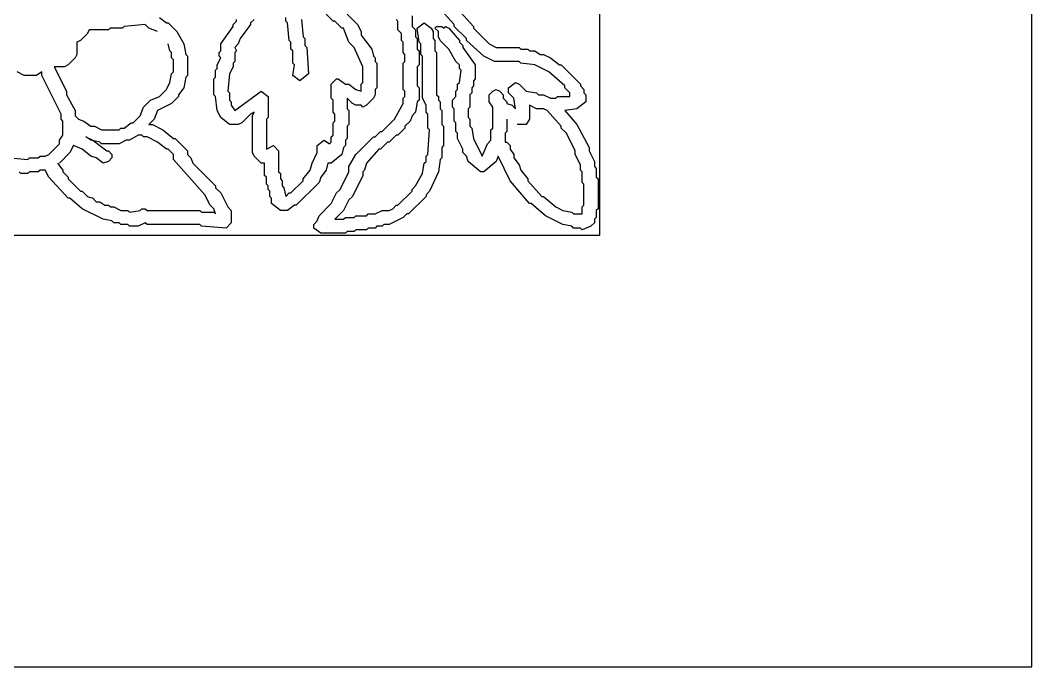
# Model space of a CAD drawing. Header units: metres. Extents: x 80 to 226, y 30 to 176.
# Drawn here: x 177.36 to 226.17, y 30 to 61.22 of the extents above; entities that cross this region are included whole.
import ezdxf

# ---------------------------------------------------------------- set-up
doc = ezdxf.new("R2010")
doc.units = ezdxf.units.M

msp = doc.modelspace()

# ---------------------------------------------------------------- linework, layer by layer
for points in [[(80, 30), (226.172, 30), (226.172, 176.172), (80, 176.172)], [(165.109, 50.847), (205.325, 50.847), (205.325, 64.901)], [(193.133, 61.515), (193.641, 61.007), (193.811, 60.668), (193.811, 60.499), (194.319, 59.821), (194.403, 59.483), (194.488, 59.398), (194.488, 59.229), (194.573, 59.144), (194.573, 57.959), (194.488, 57.874), (194.488, 57.62), (194.403, 57.451), (194.065, 57.112), (193.895, 57.027), (193.811, 57.112), (193.557, 57.112), (193.387, 57.197), (193.133, 57.451), (193.133, 56.943), (193.218, 56.858), (193.218, 56.181), (193.133, 56.096), (193.133, 55.503), (193.049, 55.419), (193.049, 55.165), (192.964, 55.08), (192.879, 54.741), (192.371, 54.318), (192.202, 54.318), (192.117, 53.979), (191.863, 53.641), (191.779, 53.387), (190.678, 52.286), (190.593, 52.286), (190.255, 52.032), (189.916, 52.032), (189.493, 52.371), (189.493, 52.625), (189.408, 52.709), (189.408, 52.963), (189.323, 53.048), (189.323, 53.217), (189.239, 53.302), (189.239, 53.641), (189.154, 53.725), (189.154, 54.318), (188.985, 54.318), (188.646, 54.657), (188.561, 54.826), (188.561, 56.604), (188.646, 56.773), (188.477, 56.689), (188.053, 56.265), (187.884, 56.181), (187.461, 56.181), (187.037, 56.519), (186.868, 56.858), (186.783, 57.535), (186.699, 57.62), (186.699, 58.382), (186.783, 58.467), (186.783, 58.805), (186.868, 58.89), (186.868, 59.059), (187.037, 59.398), (186.953, 59.483), (186.953, 59.652), (187.037, 59.737), (187.037, 60.075), (187.63, 60.922), (187.63, 61.007), (187.799, 61.176), (187.799, 61.261)], [(188.646, 61.261), (188.477, 61.091), (188.477, 61.007), (187.969, 60.329), (187.884, 60.075), (187.715, 59.906), (187.799, 59.737), (187.715, 59.652), (187.715, 59.229), (187.63, 59.144), (187.63, 58.975), (187.461, 58.636), (187.376, 57.789), (187.461, 57.705), (187.461, 57.366), (187.545, 57.281), (187.545, 57.112), (187.715, 56.858), (188.985, 57.789), (189.323, 57.535), (189.323, 56.519), (189.239, 56.435), (189.239, 54.995), (189.577, 55.165), (189.831, 54.911), (189.831, 53.895), (189.916, 53.81), (189.916, 53.556), (190.001, 53.471), (190.001, 53.217), (190.085, 53.133), (190.17, 52.709), (190.339, 52.879), (190.424, 52.879), (191.017, 53.471), (191.017, 53.556), (191.355, 53.979), (191.44, 54.318), (191.694, 54.826), (191.694, 55.165), (192.033, 55.419), (192.287, 55.249), (192.371, 55.334), (192.371, 55.588), (192.456, 55.673), (192.456, 56.265), (192.541, 56.35), (192.541, 56.689), (192.456, 56.773), (192.456, 57.366), (192.371, 57.451), (192.371, 58.128), (192.625, 58.382), (192.71, 58.382), (193.049, 58.128), (193.218, 58.128), (193.557, 57.874), (193.811, 57.789), (193.811, 58.128), (193.895, 58.213), (193.895, 58.975), (193.472, 59.906), (193.218, 60.16), (192.964, 60.837), (192.879, 60.837), (192.541, 61.176), (192.456, 61.176), (192.117, 61.515)], [(198.298, 61.938), (199.229, 60.922), (199.229, 60.837), (199.991, 60.075), (200.33, 59.906), (201.431, 59.906), (201.515, 59.821), (201.854, 59.821), (201.939, 59.737), (202.193, 59.737), (202.447, 59.567), (202.616, 59.567), (202.955, 59.398), (203.378, 59.059), (203.463, 59.059), (204.394, 58.128), (204.394, 58.043), (204.563, 57.874), (204.563, 57.705), (204.648, 57.62), (204.648, 57.281), (204.225, 56.943), (203.632, 56.858), (204.225, 56.181), (204.817, 55.08), (204.817, 54.911), (205.071, 54.403), (205.071, 54.149), (205.156, 54.064), (205.156, 53.641), (205.241, 53.556), (205.241, 52.117), (205.156, 52.032), (205.156, 51.693), (205.071, 51.609), (205.071, 51.439), (204.902, 51.27), (204.479, 51.101), (204.394, 51.185), (204.055, 51.185), (203.971, 51.27), (203.547, 51.355), (202.701, 51.778), (202.023, 52.371), (201.939, 52.371), (201.007, 53.471), (200.415, 54.657), (200.33, 54.403), (199.737, 53.895), (199.568, 53.895), (198.975, 54.403), (198.891, 54.657), (198.721, 54.826), (198.721, 54.995), (198.467, 55.503), (198.467, 55.757), (198.383, 55.842), (198.383, 56.265), (198.298, 56.35), (198.298, 56.943), (198.213, 57.027), (198.213, 57.366), (198.383, 57.535), (198.383, 57.789), (198.467, 57.874), (198.467, 58.128), (198.552, 58.213), (198.637, 58.805), (198.552, 58.89), (198.552, 59.059), (198.383, 59.229), (198.044, 59.821), (197.621, 60.245), (197.536, 60.414), (197.536, 60.668), (197.367, 60.837), (197.451, 60.922), (197.705, 60.922), (197.79, 60.837), (197.875, 60.922), (198.044, 60.837), (198.552, 60.245), (198.552, 60.16), (198.721, 59.991), (198.721, 59.906), (199.314, 59.059), (199.314, 58.382), (199.229, 58.297), (199.229, 58.043), (199.145, 57.959), (199.145, 57.705), (199.06, 57.62), (199.06, 57.027), (198.975, 56.943), (198.975, 56.519), (199.06, 56.435), (199.06, 56.096), (199.145, 56.011), (199.229, 55.503), (199.653, 54.657), (199.907, 55.249), (200.076, 55.419), (200.076, 55.927), (200.161, 56.011), (200.161, 57.027), (199.991, 57.281), (199.991, 57.62), (200.161, 57.789), (200.33, 57.874), (200.499, 57.789), (200.669, 57.62), (200.669, 57.451), (200.838, 57.281), (200.838, 57.197), (201.092, 57.112), (201.261, 56.943), (201.177, 57.451), (200.923, 57.705), (200.923, 57.959), (201.261, 58.213), (201.431, 58.128), (201.769, 57.789), (202.277, 57.705), (202.362, 57.62), (202.616, 57.62), (202.955, 57.451), (203.209, 57.451), (203.293, 57.535), (203.886, 57.535), (203.886, 57.705), (203.632, 57.959), (203.632, 58.043), (202.87, 58.721), (202.193, 59.059), (201.515, 59.144), (201.431, 59.229), (200.245, 59.229), (199.737, 59.483), (198.891, 60.245), (198.891, 60.329), (198.298, 60.922), (198.298, 61.007), (197.536, 61.853)], [(184.074, 61.345), (184.413, 61.091), (184.497, 61.091), (184.921, 60.668), (185.259, 60.075), (185.344, 59.567), (185.429, 59.483), (185.429, 58.551), (185.344, 58.467), (185.259, 57.959), (185.005, 57.62), (185.005, 57.535), (184.667, 57.197), (183.989, 56.858), (183.82, 56.435), (183.566, 56.181), (183.735, 56.181), (184.243, 55.927), (184.751, 55.503), (184.836, 55.503), (185.429, 54.911), (185.429, 54.741), (185.598, 54.572), (185.683, 54.318), (186.783, 53.217), (186.783, 53.133), (187.037, 52.879), (187.376, 52.201), (187.545, 52.032), (187.545, 51.439), (187.291, 51.185), (186.106, 51.27), (186.021, 51.355), (183.481, 51.355), (183.397, 51.439), (183.058, 51.27), (182.635, 51.27), (182.55, 51.355), (182.211, 51.355), (182.127, 51.439), (181.873, 51.439), (181.788, 51.524), (181.365, 51.609), (180.349, 52.117), (179.756, 52.625), (179.671, 52.625), (178.74, 53.641), (178.571, 53.979), (178.317, 53.979), (178.232, 53.895), (177.809, 53.895), (177.724, 53.81), (177.385, 53.81), (177.301, 53.895)], [(190.932, 61.261), (191.017, 60.414), (191.101, 60.329), (191.101, 59.991), (191.186, 59.906), (191.271, 58.636), (190.847, 58.297), (190.509, 58.551), (190.593, 59.059), (190.509, 59.144), (190.509, 59.737), (190.424, 59.821), (190.424, 60.16), (190.339, 60.245), (190.255, 61.091), (190.17, 61.176), (190.17, 61.345)], [(196.266, 61.43), (196.266, 60.922), (196.435, 60.753), (196.435, 60.414), (196.52, 60.329), (196.52, 59.821), (196.605, 59.737), (196.605, 59.059), (196.52, 58.975), (196.52, 58.043), (196.605, 57.959), (196.605, 57.366), (196.52, 57.281), (196.435, 56.773), (196.266, 56.604), (196.181, 56.35), (195.927, 56.096), (195.927, 56.011), (195.589, 55.673), (195.504, 55.673), (195.165, 55.334), (195.081, 55.334), (194.742, 54.995), (194.657, 54.995), (194.065, 54.318), (193.98, 53.979), (193.895, 53.895), (193.895, 53.725), (193.387, 52.709), (193.218, 52.54), (192.964, 52.032), (192.541, 51.609), (192.964, 51.609), (193.049, 51.693), (193.472, 51.693), (193.557, 51.778), (194.065, 51.778), (194.149, 51.863), (194.488, 51.863), (194.827, 52.032), (195.165, 52.032), (195.335, 52.117), (195.504, 52.286), (195.589, 52.286), (196.266, 52.963), (196.266, 53.048), (196.435, 53.217), (196.774, 53.81), (196.859, 54.318), (196.943, 54.403), (196.943, 54.657), (197.028, 54.741), (197.113, 55.927), (197.028, 56.011), (197.028, 56.689), (196.943, 56.773), (196.943, 57.112), (196.774, 57.451), (196.774, 59.483), (196.689, 59.567), (196.689, 60.075), (196.605, 60.16), (196.52, 60.837), (196.859, 61.091), (197.197, 60.837), (197.282, 60.668), (197.282, 60.329), (197.367, 60.245), (197.367, 59.737), (197.451, 59.652), (197.451, 57.62), (197.536, 57.535), (197.536, 57.366), (197.621, 57.281), (197.621, 56.943), (197.705, 56.858), (197.705, 56.181), (197.79, 56.096), (197.79, 55.165), (197.705, 55.08), (197.705, 54.572), (197.621, 54.487), (197.536, 53.895), (197.113, 52.963), (196.943, 52.794), (196.943, 52.709), (196.097, 51.863), (196.012, 51.863), (195.843, 51.693), (195.165, 51.355), (194.911, 51.355), (194.827, 51.27), (194.573, 51.27), (194.488, 51.185), (194.149, 51.185), (194.065, 51.101), (193.557, 51.101), (193.472, 51.016), (193.133, 51.016), (193.049, 50.931), (191.863, 50.931), (191.525, 51.185), (191.525, 51.355), (191.694, 51.524), (191.779, 51.778), (192.371, 52.371), (192.625, 52.879), (192.795, 53.048), (193.218, 53.895), (193.218, 54.149), (193.557, 54.741), (194.403, 55.588), (194.488, 55.588), (194.742, 55.842), (194.827, 55.842), (195.419, 56.435), (195.843, 57.197), (195.843, 57.451), (195.927, 57.535), (195.927, 57.789), (195.843, 57.874), (195.843, 59.144), (195.927, 59.229), (195.927, 59.567), (195.843, 59.652), (195.843, 60.16), (195.758, 60.245), (195.758, 60.583), (195.589, 60.753), (195.589, 61.176), (195.504, 61.261)], [(183.989, 60.668), (183.566, 60.837), (183.397, 61.007), (182.381, 60.922), (182.296, 60.837), (181.703, 60.837), (181.619, 60.753), (180.687, 60.753), (180.603, 60.583), (180.264, 60.245), (180.095, 60.16), (180.095, 59.567), (180.01, 59.398), (179.671, 59.059), (179.502, 58.975), (178.994, 58.975), (179.587, 57.789), (179.587, 57.62), (180.01, 56.858), (180.01, 56.604), (180.179, 56.435), (180.433, 56.35), (180.772, 56.096), (180.941, 56.096), (181.28, 55.927), (182.127, 55.927), (182.211, 56.011), (182.381, 56.011), (182.719, 56.265), (182.804, 56.265), (183.143, 56.604), (183.312, 57.027), (183.651, 57.366), (184.074, 57.535), (184.413, 57.874), (184.582, 58.213), (184.667, 58.636), (184.751, 58.721), (184.751, 59.313), (184.667, 59.398), (184.667, 59.652), (184.582, 59.737), (184.497, 60.075)], [(176.877, 54.572), (177.724, 54.487), (177.809, 54.572), (178.232, 54.572), (178.317, 54.657), (178.571, 54.657), (178.74, 54.741), (179.248, 55.249), (179.248, 55.419), (179.417, 55.673), (179.417, 56.35), (179.333, 56.435), (179.333, 56.689), (178.401, 58.551), (178.401, 58.721), (178.147, 58.551), (177.555, 58.551), (177.216, 58.721)], [(200.838, 56.435), (200.838, 55.842), (200.753, 55.757), (200.753, 55.334), (200.838, 55.334), (201.007, 55.165), (201.007, 54.995), (201.177, 54.741), (201.177, 54.572), (201.431, 54.233), (201.515, 53.979), (201.854, 53.556), (201.854, 53.471), (202.531, 52.709), (202.616, 52.709), (203.209, 52.201), (203.547, 52.032), (203.971, 51.947), (204.055, 51.863), (204.479, 51.863), (204.479, 52.201), (204.563, 52.286), (204.563, 53.302), (204.479, 53.387), (204.479, 53.895), (204.394, 53.979), (204.394, 54.233), (204.14, 54.741), (204.14, 54.911), (203.717, 55.757), (203.463, 56.011), (203.463, 56.096), (202.785, 56.858), (202.616, 56.943), (202.277, 56.943), (201.939, 57.112), (201.939, 56.435), (201.769, 56.181), (201.346, 56.181)], [(179.163, 54.318), (179.417, 53.979), (179.417, 53.895), (179.671, 53.641), (179.671, 53.556), (180.264, 52.963), (180.349, 52.963), (180.603, 52.709), (180.857, 52.625), (181.026, 52.455), (181.195, 52.455), (181.449, 52.286), (181.619, 52.286), (181.703, 52.201), (181.873, 52.201), (182.211, 52.032), (182.55, 52.032), (182.635, 51.947), (183.143, 52.032), (183.227, 52.117), (183.397, 52.117), (183.481, 52.032), (186.021, 52.032), (186.106, 51.947), (186.699, 51.947), (186.783, 51.863), (186.699, 52.117), (186.529, 52.286), (186.275, 52.794), (184.751, 54.487), (184.751, 54.741), (184.497, 54.995), (184.413, 54.995), (183.989, 55.334), (183.481, 55.588), (183.312, 55.588), (183.227, 55.673), (183.058, 55.673), (182.635, 55.419), (182.465, 55.419), (182.127, 55.249), (181.28, 55.249), (181.195, 55.334), (180.772, 55.419), (180.518, 55.588), (180.857, 55.419), (181.534, 54.911), (181.619, 54.911), (181.788, 54.741), (181.788, 54.572), (181.619, 54.403), (181.365, 54.318), (181.026, 54.572), (180.772, 54.657), (180.349, 54.995), (179.925, 55.165), (179.756, 54.826), (179.248, 54.318)]]:
    msp.add_lwpolyline(points)

doc.saveas('drawing.dxf')
